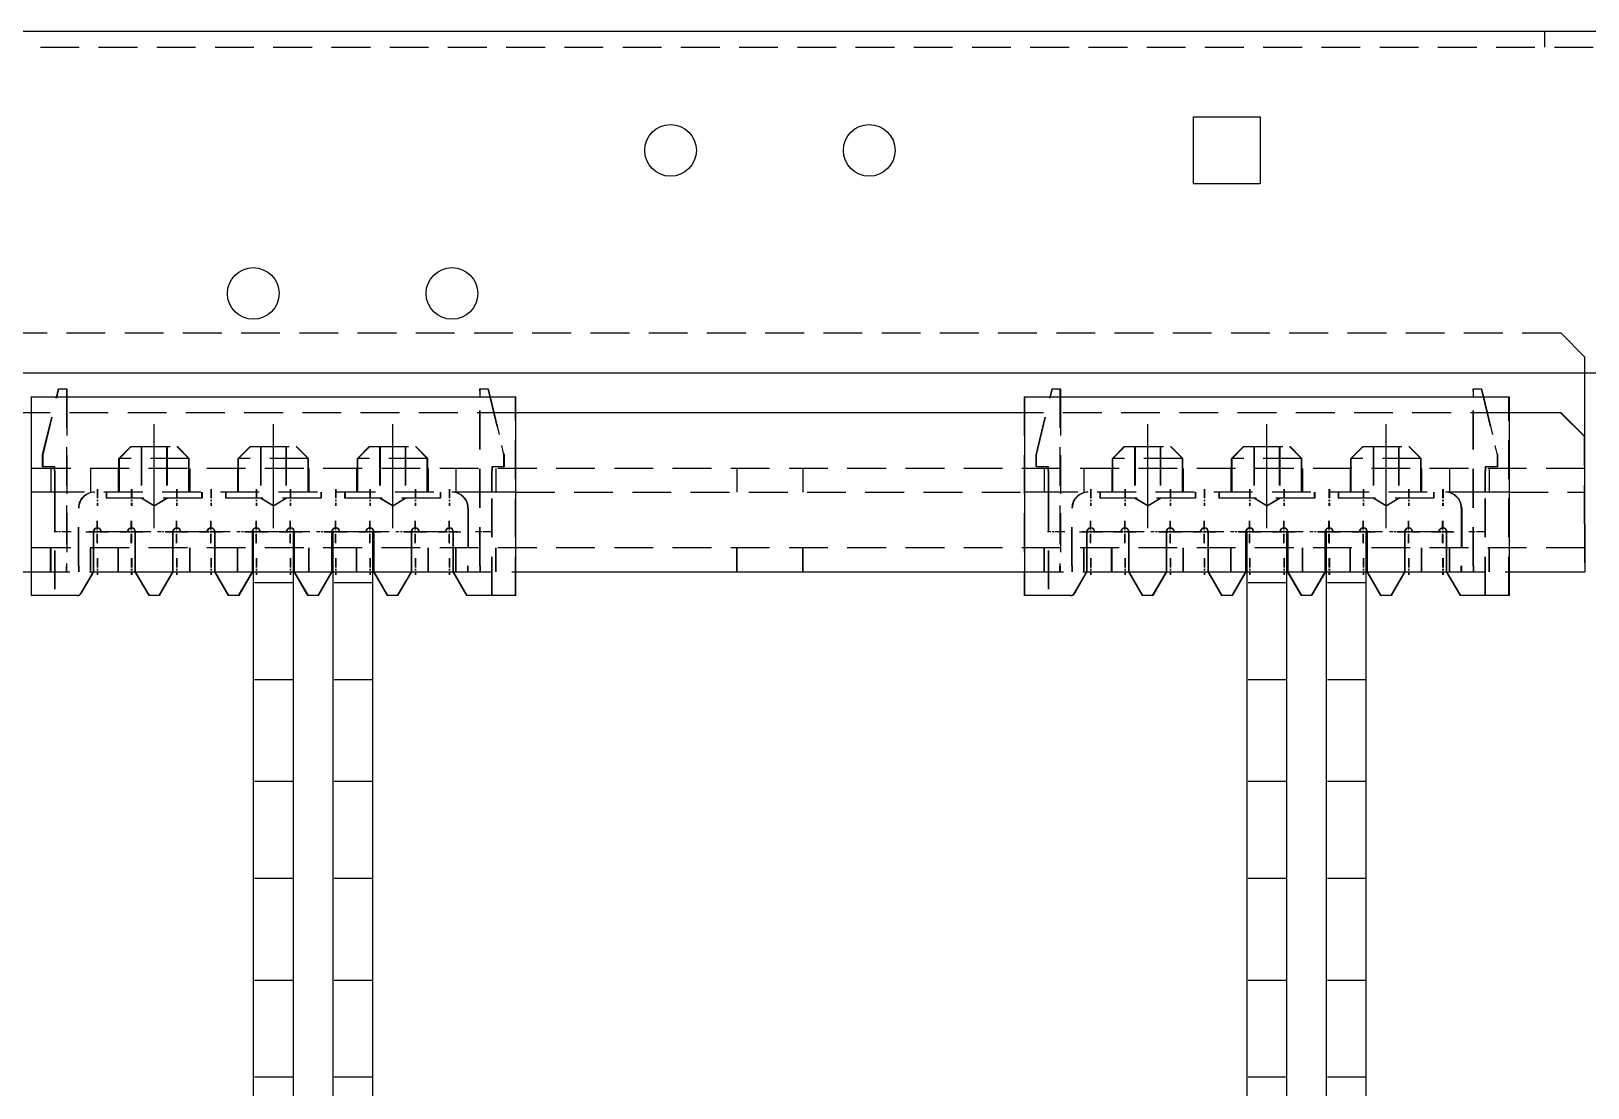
# Model space of a CAD drawing. Header units: millimetres. Extents: x -116965 to 323937, y 291661 to 566926.
# Drawn here: x -12859.3 to -12731.9, y 326587.9 to 326674.3 of the extents above; entities that cross this region are included whole.
import ezdxf

# ---------------------------------------------------------------- set-up
doc = ezdxf.new("R2010")
doc.units = ezdxf.units.MM
doc.linetypes.add('AXES2', pattern=[1.125, 0.75, -0.125, 0.125, -0.125])
doc.linetypes.add('HIDDEN2', pattern=[4.7625, 3.175, -1.5875])
doc.layers.add('ALPHA', color=255, linetype='Continuous')
doc.layers.add('AXE', color=80, linetype='AXES2')
doc.layers.add('Pointille_Court', color=40, linetype='HIDDEN2', lineweight=25)

msp = doc.modelspace()

# ---------------------------------------------------------------- linework, layer by layer
at = {"layer": 'ALPHA'}
for p, q in [((-13045.837828, 326674.33332), (-12717.587828, 326674.33332)), ((-12764.192828, 326667.31332), (-12758.732828, 326667.31332)), ((-12764.192828, 326661.85332), (-12764.192828, 326667.31332)), ((-12758.732828, 326667.31332), (-12758.732828, 326661.85332)), ((-12758.732828, 326661.85332), (-12764.192828, 326661.85332)), ((-13045.837828, 326646.38332), (-12717.587828, 326646.38332)), ((-12732.180328, 326641.18332), (-12732.180328, 326646.38332)), ((-12859.255328, 326644.43332), (-12819.605328, 326644.43332)), ((-12859.255328, 326644.43332), (-12859.255328, 326628.18332)), ((-12857.136954, 326644.43332), (-12856.980328, 326645.08332)), ((-12856.980328, 326645.08332), (-12856.330328, 326645.08332)), ((-12856.330328, 326645.08332), (-12856.330328, 326644.43332)), ((-12822.530328, 326645.08332), (-12821.880328, 326645.08332)), ((-12822.530328, 326644.43332), (-12822.530328, 326645.08332)), ((-12821.880328, 326645.08332), (-12821.723701, 326644.43332)), ((-12819.605328, 326628.18332), (-12819.605328, 326644.43332)), ((-12778.005328, 326644.43332), (-12738.355328, 326644.43332)), ((-12778.005328, 326644.43332), (-12778.005328, 326628.18332)), ((-12775.886954, 326644.43332), (-12775.730328, 326645.08332)), ((-12775.730328, 326645.08332), (-12775.080328, 326645.08332)), ((-12775.080328, 326645.08332), (-12775.080328, 326644.43332)), ((-12741.280328, 326645.08332), (-12740.630328, 326645.08332)), ((-12741.280328, 326644.43332), (-12741.280328, 326645.08332)), ((-12740.630328, 326645.08332), (-12740.473701, 326644.43332)), ((-12738.355328, 326628.18332), (-12738.355328, 326644.43332)), ((-12859.255328, 326643.13332), (-12900.855328, 326643.13332)), ((-12778.005328, 326643.13332), (-12819.605328, 326643.13332)), ((-12734.130328, 326643.13332), (-12738.355328, 326643.13332)), ((-12734.130328, 326643.13332), (-12732.180328, 326641.18332)), ((-12732.180328, 326634.03332), (-12732.180328, 326641.18332)), ((-12732.180328, 326634.03332), (-12732.180328, 326630.13332)), ((-12854.152828, 326633.38332), (-12854.152828, 326630.13332)), ((-12851.357828, 326633.38332), (-12853.502828, 326633.38332)), ((-12850.707828, 326630.13332), (-12850.707828, 326633.38332)), ((-12847.652828, 326633.38332), (-12847.652828, 326630.13332)), ((-12844.857828, 326633.38332), (-12847.002828, 326633.38332)), ((-12844.207828, 326630.13332), (-12844.207828, 326633.38332)), ((-12841.152828, 326633.38332), (-12841.152828, 326630.13332)), ((-12837.805328, 326633.38332), (-12841.055328, 326633.38332)), ((-12841.055328, 326552.13332), (-12841.055328, 326633.38332)), ((-12837.805328, 326552.13332), (-12837.805328, 326633.38332)), ((-12837.707828, 326630.13332), (-12837.707828, 326633.38332)), ((-12834.652828, 326633.38332), (-12834.652828, 326630.13332)), ((-12831.305328, 326633.38332), (-12834.555328, 326633.38332)), ((-12834.555328, 326552.13332), (-12834.555328, 326633.38332)), ((-12831.305328, 326552.13332), (-12831.305328, 326633.38332)), ((-12831.207828, 326630.13332), (-12831.207828, 326633.38332)), ((-12828.152828, 326633.38332), (-12828.152828, 326630.13332)), ((-12825.357828, 326633.38332), (-12827.502828, 326633.38332)), ((-12824.707828, 326630.13332), (-12824.707828, 326633.38332)), ((-12772.902828, 326633.38332), (-12772.902828, 326630.13332)), ((-12770.107828, 326633.38332), (-12772.252828, 326633.38332)), ((-12769.457828, 326630.13332), (-12769.457828, 326633.38332)), ((-12766.402828, 326633.38332), (-12766.402828, 326630.13332)), ((-12763.607828, 326633.38332), (-12765.752828, 326633.38332)), ((-12762.957828, 326630.13332), (-12762.957828, 326633.38332)), ((-12759.902828, 326633.38332), (-12759.902828, 326630.13332)), ((-12756.555328, 326633.38332), (-12759.805328, 326633.38332)), ((-12759.805328, 326552.13332), (-12759.805328, 326633.38332)), ((-12756.555328, 326552.13332), (-12756.555328, 326633.38332)), ((-12756.457828, 326630.13332), (-12756.457828, 326633.38332)), ((-12753.402828, 326633.38332), (-12753.402828, 326630.13332)), ((-12750.055328, 326633.38332), (-12753.305328, 326633.38332)), ((-12753.305328, 326552.13332), (-12753.305328, 326633.38332)), ((-12750.055328, 326552.13332), (-12750.055328, 326633.38332)), ((-12749.957828, 326630.13332), (-12749.957828, 326633.38332)), ((-12746.902828, 326633.38332), (-12746.902828, 326630.13332)), ((-12744.107828, 326633.38332), (-12746.252828, 326633.38332)), ((-12743.457828, 326630.13332), (-12743.457828, 326633.38332)), ((-12900.855328, 326630.13332), (-12859.255328, 326630.13332)), ((-12854.152828, 326630.13332), (-12855.184841, 326628.34582)), ((-12854.152828, 326630.13332), (-12850.707828, 326630.13332)), ((-12849.614495, 326628.18332), (-12850.740328, 326630.13332)), ((-12849.581995, 326628.18332), (-12850.707828, 326630.13332)), ((-12847.652828, 326630.13332), (-12848.778661, 326628.18332)), ((-12847.652828, 326630.13332), (-12844.207828, 326630.13332)), ((-12843.114495, 326628.18332), (-12844.240328, 326630.13332)), ((-12843.081995, 326628.18332), (-12844.207828, 326630.13332)), ((-12841.152828, 326630.13332), (-12842.278661, 326628.18332)), ((-12841.152828, 326630.13332), (-12841.055328, 326630.13332)), ((-12837.805328, 326630.13332), (-12837.707828, 326630.13332)), ((-12836.614495, 326628.18332), (-12837.740328, 326630.13332)), ((-12836.581995, 326628.18332), (-12837.707828, 326630.13332)), ((-12834.652828, 326630.13332), (-12835.778661, 326628.18332)), ((-12834.652828, 326630.13332), (-12834.555328, 326630.13332)), ((-12831.305328, 326630.13332), (-12831.207828, 326630.13332)), ((-12830.114495, 326628.18332), (-12831.240328, 326630.13332)), ((-12830.081995, 326628.18332), (-12831.207828, 326630.13332)), ((-12828.152828, 326630.13332), (-12829.278661, 326628.18332)), ((-12828.152828, 326630.13332), (-12824.707828, 326630.13332)), ((-12823.614495, 326628.18332), (-12824.740328, 326630.13332)), ((-12823.581995, 326628.18332), (-12824.707828, 326630.13332)), ((-12819.605328, 326630.13332), (-12778.005328, 326630.13332)), ((-12778.037828, 326630.13332), (-12778.037828, 326628.18332)), ((-12772.902828, 326630.13332), (-12773.934841, 326628.34582)), ((-12772.902828, 326630.13332), (-12769.457828, 326630.13332)), ((-12768.364495, 326628.18332), (-12769.490328, 326630.13332)), ((-12768.331995, 326628.18332), (-12769.457828, 326630.13332)), ((-12766.402828, 326630.13332), (-12767.528661, 326628.18332)), ((-12766.402828, 326630.13332), (-12762.957828, 326630.13332)), ((-12761.864495, 326628.18332), (-12762.990328, 326630.13332)), ((-12761.831995, 326628.18332), (-12762.957828, 326630.13332)), ((-12759.902828, 326630.13332), (-12761.028661, 326628.18332)), ((-12759.902828, 326630.13332), (-12759.805328, 326630.13332)), ((-12756.555328, 326630.13332), (-12756.457828, 326630.13332)), ((-12755.364495, 326628.18332), (-12756.490328, 326630.13332)), ((-12755.331995, 326628.18332), (-12756.457828, 326630.13332)), ((-12753.402828, 326630.13332), (-12754.528661, 326628.18332)), ((-12753.402828, 326630.13332), (-12753.305328, 326630.13332)), ((-12750.055328, 326630.13332), (-12749.957828, 326630.13332)), ((-12748.864495, 326628.18332), (-12749.990328, 326630.13332)), ((-12748.831995, 326628.18332), (-12749.957828, 326630.13332)), ((-12746.902828, 326630.13332), (-12748.028661, 326628.18332)), ((-12746.902828, 326630.13332), (-12743.457828, 326630.13332)), ((-12742.364495, 326628.18332), (-12743.490328, 326630.13332)), ((-12742.331995, 326628.18332), (-12743.457828, 326630.13332)), ((-12738.355328, 326630.13332), (-12732.180328, 326630.13332)), ((-12855.4663, 326628.18332), (-12859.255328, 326628.18332)), ((-12849.581995, 326628.18332), (-12849.614495, 326628.18332)), ((-12848.778661, 326628.18332), (-12849.581995, 326628.18332)), ((-12843.081995, 326628.18332), (-12843.114495, 326628.18332)), ((-12842.278661, 326628.18332), (-12843.081995, 326628.18332)), ((-12836.581995, 326628.18332), (-12836.614495, 326628.18332)), ((-12835.778661, 326628.18332), (-12836.581995, 326628.18332)), ((-12830.081995, 326628.18332), (-12830.114495, 326628.18332)), ((-12829.278661, 326628.18332), (-12830.081995, 326628.18332)), ((-12823.581995, 326628.18332), (-12823.614495, 326628.18332)), ((-12819.605328, 326628.18332), (-12823.581995, 326628.18332)), ((-12778.005328, 326628.18332), (-12778.037828, 326628.18332)), ((-12774.2163, 326628.18332), (-12778.005328, 326628.18332)), ((-12768.331995, 326628.18332), (-12768.364495, 326628.18332)), ((-12767.528661, 326628.18332), (-12768.331995, 326628.18332)), ((-12761.831995, 326628.18332), (-12761.864495, 326628.18332)), ((-12761.028661, 326628.18332), (-12761.831995, 326628.18332)), ((-12755.331995, 326628.18332), (-12755.364495, 326628.18332)), ((-12754.528661, 326628.18332), (-12755.331995, 326628.18332)), ((-12748.831995, 326628.18332), (-12748.864495, 326628.18332)), ((-12748.028661, 326628.18332), (-12748.831995, 326628.18332)), ((-12742.331995, 326628.18332), (-12742.364495, 326628.18332)), ((-12738.355328, 326628.18332), (-12742.331995, 326628.18332))]:
    msp.add_line(p, q, dxfattribs=at)
for centre in [(-12806.962828, 326664.58332), (-12790.712828, 326664.58332), (-12841.087828, 326652.88332), (-12824.837828, 326652.88332)]:
    msp.add_circle(centre, 2.1125, dxfattribs=at)
for centre, start, end in [((-12853.827828, 326633.38332), 0, 180), ((-12851.032828, 326633.38332), 0, 180), ((-12847.327828, 326633.38332), 0, 180), ((-12844.532828, 326633.38332), 0, 180), ((-12840.827828, 326633.38332), 0, 180), ((-12838.032828, 326633.38332), 0, 180), ((-12834.327828, 326633.38332), 0, 180), ((-12831.532828, 326633.38332), 0, 180), ((-12827.827828, 326633.38332), 0, 180), ((-12825.032828, 326633.38332), 0, 180), ((-12772.577828, 326633.38332), 0, 180), ((-12769.782828, 326633.38332), 0, 180), ((-12766.077828, 326633.38332), 0, 180), ((-12763.282828, 326633.38332), 0, 180), ((-12759.577828, 326633.38332), 0, 180), ((-12756.782828, 326633.38332), 0, 180), ((-12753.077828, 326633.38332), 0, 180), ((-12750.282828, 326633.38332), 0, 180), ((-12746.577828, 326633.38332), 0, 180), ((-12743.782828, 326633.38332), 0, 180), ((-12855.4663, 326628.50832), 270, 330), ((-12774.2163, 326628.50832), 270, 330)]:
    msp.add_arc(centre, 0.325, start, end, dxfattribs=at)
at = {"layer": 'AXE'}
for p, q in [((-12849.212828, 326642.19082), (-12849.212828, 326633.700925)), ((-12849.180328, 326633.700925), (-12849.180328, 326642.19082)), ((-12839.462828, 326642.19082), (-12839.462828, 326633.700925)), ((-12839.430328, 326633.700925), (-12839.430328, 326642.19082)), ((-12829.712828, 326642.19082), (-12829.712828, 326633.700925)), ((-12829.680328, 326633.700925), (-12829.680328, 326642.19082)), ((-12767.962828, 326642.19082), (-12767.962828, 326633.700925)), ((-12767.930328, 326633.700925), (-12767.930328, 326642.19082)), ((-12758.212828, 326642.19082), (-12758.212828, 326633.700925)), ((-12758.180328, 326633.700925), (-12758.180328, 326642.19082)), ((-12748.462828, 326642.19082), (-12748.462828, 326633.700925)), ((-12748.430328, 326633.700925), (-12748.430328, 326642.19082)), ((-12853.860328, 326636.89332), (-12853.860328, 326635.52832)), ((-12853.827828, 326636.89332), (-12853.827828, 326635.52832)), ((-12851.065328, 326636.89332), (-12851.065328, 326635.52832)), ((-12851.032828, 326636.89332), (-12851.032828, 326635.52832)), ((-12847.360328, 326636.89332), (-12847.360328, 326635.52832)), ((-12847.327828, 326636.89332), (-12847.327828, 326635.52832)), ((-12844.565328, 326636.89332), (-12844.565328, 326635.52832)), ((-12844.532828, 326636.89332), (-12844.532828, 326635.52832)), ((-12840.860328, 326636.89332), (-12840.860328, 326635.52832)), ((-12840.827828, 326636.89332), (-12840.827828, 326635.52832)), ((-12838.065328, 326636.89332), (-12838.065328, 326635.52832)), ((-12838.032828, 326636.89332), (-12838.032828, 326635.52832)), ((-12834.360328, 326636.89332), (-12834.360328, 326635.52832)), ((-12834.327828, 326636.89332), (-12834.327828, 326635.52832)), ((-12831.565328, 326636.89332), (-12831.565328, 326635.52832)), ((-12831.532828, 326636.89332), (-12831.532828, 326635.52832)), ((-12827.860328, 326636.89332), (-12827.860328, 326635.52832)), ((-12827.827828, 326636.89332), (-12827.827828, 326635.52832)), ((-12825.065328, 326636.89332), (-12825.065328, 326635.52832)), ((-12825.032828, 326636.89332), (-12825.032828, 326635.52832)), ((-12772.610328, 326636.89332), (-12772.610328, 326635.52832)), ((-12772.577828, 326636.89332), (-12772.577828, 326635.52832)), ((-12769.815328, 326636.89332), (-12769.815328, 326635.52832)), ((-12769.782828, 326636.89332), (-12769.782828, 326635.52832)), ((-12766.110328, 326636.89332), (-12766.110328, 326635.52832)), ((-12766.077828, 326636.89332), (-12766.077828, 326635.52832)), ((-12763.315328, 326636.89332), (-12763.315328, 326635.52832)), ((-12763.282828, 326636.89332), (-12763.282828, 326635.52832)), ((-12759.610328, 326636.89332), (-12759.610328, 326635.52832)), ((-12759.577828, 326636.89332), (-12759.577828, 326635.52832)), ((-12756.815328, 326636.89332), (-12756.815328, 326635.52832)), ((-12756.782828, 326636.89332), (-12756.782828, 326635.52832)), ((-12753.110328, 326636.89332), (-12753.110328, 326635.52832)), ((-12753.077828, 326636.89332), (-12753.077828, 326635.52832)), ((-12750.315328, 326636.89332), (-12750.315328, 326635.52832)), ((-12750.282828, 326636.89332), (-12750.282828, 326635.52832)), ((-12746.610328, 326636.89332), (-12746.610328, 326635.52832)), ((-12746.577828, 326636.89332), (-12746.577828, 326635.52832)), ((-12743.815328, 326636.89332), (-12743.815328, 326635.52832)), ((-12743.782828, 326636.89332), (-12743.782828, 326635.52832)), ((-12853.860328, 326632.47332), (-12853.860328, 326634.29332)), ((-12853.827828, 326632.47332), (-12853.827828, 326634.29332)), ((-12851.065328, 326632.47332), (-12851.065328, 326634.29332)), ((-12851.032828, 326632.47332), (-12851.032828, 326634.29332)), ((-12847.360328, 326632.47332), (-12847.360328, 326634.29332)), ((-12847.327828, 326632.47332), (-12847.327828, 326634.29332)), ((-12844.565328, 326632.47332), (-12844.565328, 326634.29332)), ((-12844.532828, 326632.47332), (-12844.532828, 326634.29332)), ((-12840.860328, 326632.47332), (-12840.860328, 326634.29332)), ((-12840.827828, 326632.47332), (-12840.827828, 326634.29332)), ((-12838.065328, 326632.47332), (-12838.065328, 326634.29332)), ((-12838.032828, 326632.47332), (-12838.032828, 326634.29332)), ((-12834.360328, 326632.47332), (-12834.360328, 326634.29332)), ((-12834.327828, 326632.47332), (-12834.327828, 326634.29332)), ((-12831.565328, 326632.47332), (-12831.565328, 326634.29332)), ((-12831.532828, 326632.47332), (-12831.532828, 326634.29332)), ((-12827.860328, 326632.47332), (-12827.860328, 326634.29332)), ((-12827.827828, 326632.47332), (-12827.827828, 326634.29332)), ((-12825.065328, 326632.47332), (-12825.065328, 326634.29332)), ((-12825.032828, 326632.47332), (-12825.032828, 326634.29332)), ((-12772.610328, 326632.47332), (-12772.610328, 326634.29332)), ((-12772.577828, 326632.47332), (-12772.577828, 326634.29332)), ((-12769.815328, 326632.47332), (-12769.815328, 326634.29332)), ((-12769.782828, 326632.47332), (-12769.782828, 326634.29332)), ((-12766.110328, 326632.47332), (-12766.110328, 326634.29332)), ((-12766.077828, 326632.47332), (-12766.077828, 326634.29332)), ((-12763.315328, 326632.47332), (-12763.315328, 326634.29332)), ((-12763.282828, 326632.47332), (-12763.282828, 326634.29332)), ((-12759.610328, 326632.47332), (-12759.610328, 326634.29332)), ((-12759.577828, 326632.47332), (-12759.577828, 326634.29332)), ((-12756.815328, 326632.47332), (-12756.815328, 326634.29332)), ((-12756.782828, 326632.47332), (-12756.782828, 326634.29332)), ((-12753.110328, 326632.47332), (-12753.110328, 326634.29332)), ((-12753.077828, 326632.47332), (-12753.077828, 326634.29332)), ((-12750.315328, 326632.47332), (-12750.315328, 326634.29332)), ((-12750.282828, 326632.47332), (-12750.282828, 326634.29332)), ((-12746.610328, 326632.47332), (-12746.610328, 326634.29332)), ((-12746.577828, 326632.47332), (-12746.577828, 326634.29332)), ((-12743.815328, 326632.47332), (-12743.815328, 326634.29332)), ((-12743.782828, 326632.47332), (-12743.782828, 326634.29332)), ((-12856.005328, 326633.38332), (-12857.370328, 326633.38332)), ((-12855.972828, 326633.38332), (-12857.337828, 326633.38332)), ((-12854.770328, 326633.38332), (-12852.950328, 326633.38332)), ((-12854.737828, 326633.38332), (-12852.917828, 326633.38332)), ((-12853.210328, 326633.38332), (-12854.575328, 326633.38332)), ((-12853.177828, 326633.38332), (-12854.542828, 326633.38332)), ((-12851.975328, 326633.38332), (-12850.155328, 326633.38332)), ((-12851.942828, 326633.38332), (-12850.122828, 326633.38332)), ((-12850.350328, 326633.38332), (-12851.715328, 326633.38332)), ((-12850.317828, 326633.38332), (-12851.682828, 326633.38332)), ((-12849.505328, 326633.38332), (-12850.870328, 326633.38332)), ((-12849.472828, 326633.38332), (-12850.837828, 326633.38332)), ((-12847.555328, 326633.38332), (-12848.920328, 326633.38332)), ((-12847.522828, 326633.38332), (-12848.887828, 326633.38332)), ((-12848.270328, 326633.38332), (-12846.450328, 326633.38332)), ((-12848.237828, 326633.38332), (-12846.417828, 326633.38332)), ((-12846.710328, 326633.38332), (-12848.075328, 326633.38332)), ((-12846.677828, 326633.38332), (-12848.042828, 326633.38332)), ((-12845.475328, 326633.38332), (-12843.655328, 326633.38332)), ((-12845.442828, 326633.38332), (-12843.622828, 326633.38332)), ((-12843.850328, 326633.38332), (-12845.215328, 326633.38332)), ((-12843.817828, 326633.38332), (-12845.182828, 326633.38332)), ((-12843.005328, 326633.38332), (-12844.370328, 326633.38332)), ((-12842.972828, 326633.38332), (-12844.337828, 326633.38332)), ((-12841.055328, 326633.38332), (-12842.420328, 326633.38332)), ((-12841.022828, 326633.38332), (-12842.387828, 326633.38332)), ((-12841.770328, 326633.38332), (-12839.950328, 326633.38332)), ((-12841.737828, 326633.38332), (-12839.917828, 326633.38332)), ((-12840.210328, 326633.38332), (-12841.575328, 326633.38332)), ((-12840.177828, 326633.38332), (-12841.542828, 326633.38332)), ((-12838.975328, 326633.38332), (-12837.155328, 326633.38332)), ((-12838.942828, 326633.38332), (-12837.122828, 326633.38332)), ((-12837.350328, 326633.38332), (-12838.715328, 326633.38332)), ((-12837.317828, 326633.38332), (-12838.682828, 326633.38332)), ((-12836.505328, 326633.38332), (-12837.870328, 326633.38332)), ((-12836.472828, 326633.38332), (-12837.837828, 326633.38332)), ((-12834.555328, 326633.38332), (-12835.920328, 326633.38332)), ((-12834.522828, 326633.38332), (-12835.887828, 326633.38332)), ((-12835.270328, 326633.38332), (-12833.450328, 326633.38332)), ((-12835.237828, 326633.38332), (-12833.417828, 326633.38332)), ((-12833.710328, 326633.38332), (-12835.075328, 326633.38332)), ((-12833.677828, 326633.38332), (-12835.042828, 326633.38332)), ((-12832.475328, 326633.38332), (-12830.655328, 326633.38332)), ((-12832.442828, 326633.38332), (-12830.622828, 326633.38332)), ((-12830.850328, 326633.38332), (-12832.215328, 326633.38332)), ((-12830.817828, 326633.38332), (-12832.182828, 326633.38332)), ((-12830.005328, 326633.38332), (-12831.370328, 326633.38332)), ((-12829.972828, 326633.38332), (-12831.337828, 326633.38332)), ((-12828.055328, 326633.38332), (-12829.420328, 326633.38332)), ((-12828.022828, 326633.38332), (-12829.387828, 326633.38332)), ((-12828.770328, 326633.38332), (-12826.950328, 326633.38332)), ((-12828.737828, 326633.38332), (-12826.917828, 326633.38332)), ((-12827.210328, 326633.38332), (-12828.575328, 326633.38332)), ((-12827.177828, 326633.38332), (-12828.542828, 326633.38332)), ((-12825.975328, 326633.38332), (-12824.155328, 326633.38332)), ((-12825.942828, 326633.38332), (-12824.122828, 326633.38332)), ((-12824.350328, 326633.38332), (-12825.715328, 326633.38332)), ((-12824.317828, 326633.38332), (-12825.682828, 326633.38332)), ((-12821.555328, 326633.38332), (-12822.920328, 326633.38332)), ((-12821.522828, 326633.38332), (-12822.887828, 326633.38332)), ((-12774.755328, 326633.38332), (-12776.120328, 326633.38332)), ((-12774.722828, 326633.38332), (-12776.087828, 326633.38332)), ((-12773.520328, 326633.38332), (-12771.700328, 326633.38332)), ((-12773.487828, 326633.38332), (-12771.667828, 326633.38332)), ((-12771.960328, 326633.38332), (-12773.325328, 326633.38332)), ((-12771.927828, 326633.38332), (-12773.292828, 326633.38332)), ((-12770.725328, 326633.38332), (-12768.905328, 326633.38332)), ((-12770.692828, 326633.38332), (-12768.872828, 326633.38332)), ((-12769.100328, 326633.38332), (-12770.465328, 326633.38332)), ((-12769.067828, 326633.38332), (-12770.432828, 326633.38332)), ((-12768.255328, 326633.38332), (-12769.620328, 326633.38332)), ((-12768.222828, 326633.38332), (-12769.587828, 326633.38332)), ((-12766.305328, 326633.38332), (-12767.670328, 326633.38332)), ((-12766.272828, 326633.38332), (-12767.637828, 326633.38332)), ((-12767.020328, 326633.38332), (-12765.200328, 326633.38332)), ((-12766.987828, 326633.38332), (-12765.167828, 326633.38332)), ((-12765.460328, 326633.38332), (-12766.825328, 326633.38332)), ((-12765.427828, 326633.38332), (-12766.792828, 326633.38332)), ((-12764.225328, 326633.38332), (-12762.405328, 326633.38332)), ((-12764.192828, 326633.38332), (-12762.372828, 326633.38332)), ((-12762.600328, 326633.38332), (-12763.965328, 326633.38332)), ((-12762.567828, 326633.38332), (-12763.932828, 326633.38332)), ((-12761.755328, 326633.38332), (-12763.120328, 326633.38332)), ((-12761.722828, 326633.38332), (-12763.087828, 326633.38332)), ((-12759.805328, 326633.38332), (-12761.170328, 326633.38332)), ((-12759.772828, 326633.38332), (-12761.137828, 326633.38332)), ((-12760.520328, 326633.38332), (-12758.700328, 326633.38332)), ((-12760.487828, 326633.38332), (-12758.667828, 326633.38332)), ((-12758.960328, 326633.38332), (-12760.325328, 326633.38332)), ((-12758.927828, 326633.38332), (-12760.292828, 326633.38332)), ((-12757.725328, 326633.38332), (-12755.905328, 326633.38332)), ((-12757.692828, 326633.38332), (-12755.872828, 326633.38332)), ((-12756.100328, 326633.38332), (-12757.465328, 326633.38332)), ((-12756.067828, 326633.38332), (-12757.432828, 326633.38332)), ((-12755.255328, 326633.38332), (-12756.620328, 326633.38332)), ((-12755.222828, 326633.38332), (-12756.587828, 326633.38332)), ((-12753.305328, 326633.38332), (-12754.670328, 326633.38332)), ((-12753.272828, 326633.38332), (-12754.637828, 326633.38332)), ((-12754.020328, 326633.38332), (-12752.200328, 326633.38332)), ((-12753.987828, 326633.38332), (-12752.167828, 326633.38332)), ((-12752.460328, 326633.38332), (-12753.825328, 326633.38332)), ((-12752.427828, 326633.38332), (-12753.792828, 326633.38332)), ((-12751.225328, 326633.38332), (-12749.405328, 326633.38332)), ((-12751.192828, 326633.38332), (-12749.372828, 326633.38332)), ((-12749.600328, 326633.38332), (-12750.965328, 326633.38332)), ((-12749.567828, 326633.38332), (-12750.932828, 326633.38332)), ((-12748.755328, 326633.38332), (-12750.120328, 326633.38332)), ((-12748.722828, 326633.38332), (-12750.087828, 326633.38332)), ((-12746.805328, 326633.38332), (-12748.170328, 326633.38332)), ((-12746.772828, 326633.38332), (-12748.137828, 326633.38332)), ((-12747.520328, 326633.38332), (-12745.700328, 326633.38332)), ((-12747.487828, 326633.38332), (-12745.667828, 326633.38332)), ((-12745.960328, 326633.38332), (-12747.325328, 326633.38332)), ((-12745.927828, 326633.38332), (-12747.292828, 326633.38332)), ((-12744.725328, 326633.38332), (-12742.905328, 326633.38332)), ((-12744.692828, 326633.38332), (-12742.872828, 326633.38332)), ((-12743.100328, 326633.38332), (-12744.465328, 326633.38332)), ((-12743.067828, 326633.38332), (-12744.432828, 326633.38332)), ((-12740.305328, 326633.38332), (-12741.670328, 326633.38332)), ((-12740.272828, 326633.38332), (-12741.637828, 326633.38332)), ((-12853.860328, 326631.23832), (-12853.860328, 326629.87332)), ((-12853.827828, 326631.23832), (-12853.827828, 326629.87332)), ((-12851.065328, 326631.23832), (-12851.065328, 326629.87332)), ((-12851.032828, 326631.23832), (-12851.032828, 326629.87332)), ((-12847.360328, 326631.23832), (-12847.360328, 326629.87332)), ((-12847.327828, 326631.23832), (-12847.327828, 326629.87332)), ((-12844.565328, 326631.23832), (-12844.565328, 326629.87332)), ((-12844.532828, 326631.23832), (-12844.532828, 326629.87332)), ((-12840.860328, 326631.23832), (-12840.860328, 326629.87332)), ((-12840.827828, 326631.23832), (-12840.827828, 326629.87332)), ((-12838.065328, 326631.23832), (-12838.065328, 326629.87332)), ((-12838.032828, 326631.23832), (-12838.032828, 326629.87332)), ((-12834.360328, 326631.23832), (-12834.360328, 326629.87332)), ((-12834.327828, 326631.23832), (-12834.327828, 326629.87332)), ((-12831.565328, 326631.23832), (-12831.565328, 326629.87332)), ((-12831.532828, 326631.23832), (-12831.532828, 326629.87332)), ((-12827.860328, 326631.23832), (-12827.860328, 326629.87332)), ((-12827.827828, 326631.23832), (-12827.827828, 326629.87332)), ((-12825.065328, 326631.23832), (-12825.065328, 326629.87332)), ((-12825.032828, 326631.23832), (-12825.032828, 326629.87332)), ((-12772.610328, 326631.23832), (-12772.610328, 326629.87332)), ((-12772.577828, 326631.23832), (-12772.577828, 326629.87332)), ((-12769.815328, 326631.23832), (-12769.815328, 326629.87332)), ((-12769.782828, 326631.23832), (-12769.782828, 326629.87332)), ((-12766.110328, 326631.23832), (-12766.110328, 326629.87332)), ((-12766.077828, 326631.23832), (-12766.077828, 326629.87332)), ((-12763.315328, 326631.23832), (-12763.315328, 326629.87332)), ((-12763.282828, 326631.23832), (-12763.282828, 326629.87332)), ((-12759.610328, 326631.23832), (-12759.610328, 326629.87332)), ((-12759.577828, 326631.23832), (-12759.577828, 326629.87332)), ((-12756.815328, 326631.23832), (-12756.815328, 326629.87332)), ((-12756.782828, 326631.23832), (-12756.782828, 326629.87332)), ((-12753.110328, 326631.23832), (-12753.110328, 326629.87332)), ((-12753.077828, 326631.23832), (-12753.077828, 326629.87332)), ((-12750.315328, 326631.23832), (-12750.315328, 326629.87332)), ((-12750.282828, 326631.23832), (-12750.282828, 326629.87332)), ((-12746.610328, 326631.23832), (-12746.610328, 326629.87332)), ((-12746.577828, 326631.23832), (-12746.577828, 326629.87332)), ((-12743.815328, 326631.23832), (-12743.815328, 326629.87332)), ((-12743.782828, 326631.23832), (-12743.782828, 326629.87332))]:
    msp.add_line(p, q, dxfattribs=at)
at = {"layer": 'Pointille_Court'}
for p, q in [((-12735.462828, 326673.03332), (-12735.462828, 326674.33332)), ((-13072.812828, 326673.03332), (-12690.612828, 326673.03332)), ((-12734.130328, 326649.63332), (-13025.980328, 326649.63332)), ((-12734.130328, 326649.63332), (-12732.180328, 326647.68332)), ((-12732.180328, 326646.38332), (-12732.180328, 326647.68332)), ((-12858.312828, 326639.68832), (-12857.012828, 326645.08332)), ((-12858.280328, 326639.68832), (-12857.136954, 326644.43332)), ((-12857.012828, 326645.08332), (-12856.980328, 326645.08332)), ((-12856.362828, 326645.08332), (-12856.362828, 326630.599644)), ((-12856.330328, 326644.43332), (-12856.330328, 326630.599644)), ((-12822.562828, 326645.08332), (-12822.530328, 326645.08332)), ((-12822.562828, 326630.603689), (-12822.562828, 326645.08332)), ((-12822.530328, 326630.603689), (-12822.530328, 326644.43332)), ((-12821.912828, 326645.08332), (-12820.612828, 326639.68832)), ((-12821.723701, 326644.43332), (-12820.580328, 326639.68832)), ((-12819.637828, 326628.18332), (-12819.637828, 326644.43332)), ((-12778.037828, 326644.43332), (-12778.005328, 326644.43332)), ((-12778.037828, 326644.43332), (-12778.037828, 326630.13332)), ((-12777.062828, 326639.68832), (-12775.762828, 326645.08332)), ((-12777.030328, 326639.68832), (-12775.886954, 326644.43332)), ((-12775.762828, 326645.08332), (-12775.730328, 326645.08332)), ((-12775.112828, 326645.08332), (-12775.112828, 326630.599644)), ((-12775.080328, 326644.43332), (-12775.080328, 326630.599644)), ((-12741.312828, 326645.08332), (-12741.280328, 326645.08332)), ((-12741.312828, 326630.603689), (-12741.312828, 326645.08332)), ((-12741.280328, 326630.603689), (-12741.280328, 326644.43332)), ((-12740.662828, 326645.08332), (-12739.362828, 326639.68832)), ((-12740.473701, 326644.43332), (-12739.330328, 326639.68832)), ((-12738.387828, 326628.18332), (-12738.387828, 326644.43332)), ((-12819.605328, 326643.13332), (-12859.255328, 326643.13332)), ((-12738.355328, 326643.13332), (-12778.005328, 326643.13332)), ((-12734.162828, 326643.13332), (-12732.212828, 326641.18332)), ((-12851.097828, 326640.37082), (-12852.072828, 326639.39582)), ((-12851.065328, 326640.37082), (-12852.040328, 326639.39582)), ((-12851.097828, 326640.37082), (-12851.065328, 326640.37082)), ((-12851.065328, 326640.37082), (-12847.295328, 326640.37082)), ((-12850.252828, 326640.37082), (-12850.252828, 326636.63332)), ((-12850.220328, 326640.37082), (-12850.220328, 326636.63332)), ((-12848.172828, 326640.37082), (-12848.172828, 326636.63332)), ((-12848.140328, 326640.37082), (-12848.140328, 326636.63332)), ((-12847.327828, 326640.37082), (-12846.352828, 326639.39582)), ((-12847.295328, 326640.37082), (-12846.320328, 326639.39582)), ((-12841.347828, 326640.37082), (-12842.322828, 326639.39582)), ((-12841.315328, 326640.37082), (-12842.290328, 326639.39582)), ((-12841.347828, 326640.37082), (-12841.315328, 326640.37082)), ((-12841.315328, 326640.37082), (-12837.545328, 326640.37082)), ((-12840.502828, 326640.37082), (-12840.502828, 326636.63332)), ((-12840.470328, 326640.37082), (-12840.470328, 326636.63332)), ((-12838.422828, 326640.37082), (-12838.422828, 326636.63332)), ((-12838.390328, 326640.37082), (-12838.390328, 326636.63332)), ((-12837.577828, 326640.37082), (-12836.602828, 326639.39582)), ((-12837.545328, 326640.37082), (-12836.570328, 326639.39582)), ((-12831.597828, 326640.37082), (-12832.572828, 326639.39582)), ((-12831.565328, 326640.37082), (-12832.540328, 326639.39582)), ((-12831.597828, 326640.37082), (-12831.565328, 326640.37082)), ((-12831.565328, 326640.37082), (-12827.795328, 326640.37082)), ((-12830.752828, 326640.37082), (-12830.752828, 326636.63332)), ((-12830.720328, 326640.37082), (-12830.720328, 326636.63332)), ((-12828.672828, 326640.37082), (-12828.672828, 326636.63332)), ((-12828.640328, 326640.37082), (-12828.640328, 326636.63332)), ((-12827.827828, 326640.37082), (-12826.852828, 326639.39582)), ((-12827.795328, 326640.37082), (-12826.820328, 326639.39582)), ((-12769.847828, 326640.37082), (-12770.822828, 326639.39582)), ((-12769.815328, 326640.37082), (-12770.790328, 326639.39582)), ((-12769.847828, 326640.37082), (-12769.815328, 326640.37082)), ((-12769.815328, 326640.37082), (-12766.045328, 326640.37082)), ((-12769.002828, 326640.37082), (-12769.002828, 326636.63332)), ((-12768.970328, 326640.37082), (-12768.970328, 326636.63332)), ((-12766.922828, 326640.37082), (-12766.922828, 326636.63332)), ((-12766.890328, 326640.37082), (-12766.890328, 326636.63332)), ((-12766.077828, 326640.37082), (-12765.102828, 326639.39582)), ((-12766.045328, 326640.37082), (-12765.070328, 326639.39582)), ((-12760.097828, 326640.37082), (-12761.072828, 326639.39582)), ((-12760.065328, 326640.37082), (-12761.040328, 326639.39582)), ((-12760.097828, 326640.37082), (-12760.065328, 326640.37082)), ((-12760.065328, 326640.37082), (-12756.295328, 326640.37082)), ((-12759.252828, 326640.37082), (-12759.252828, 326636.63332)), ((-12759.220328, 326640.37082), (-12759.220328, 326636.63332)), ((-12757.172828, 326640.37082), (-12757.172828, 326636.63332)), ((-12757.140328, 326640.37082), (-12757.140328, 326636.63332)), ((-12756.327828, 326640.37082), (-12755.352828, 326639.39582)), ((-12756.295328, 326640.37082), (-12755.320328, 326639.39582)), ((-12750.347828, 326640.37082), (-12751.322828, 326639.39582)), ((-12750.315328, 326640.37082), (-12751.290328, 326639.39582)), ((-12750.347828, 326640.37082), (-12750.315328, 326640.37082)), ((-12750.315328, 326640.37082), (-12746.545328, 326640.37082)), ((-12749.502828, 326640.37082), (-12749.502828, 326636.63332)), ((-12749.470328, 326640.37082), (-12749.470328, 326636.63332)), ((-12747.422828, 326640.37082), (-12747.422828, 326636.63332)), ((-12747.390328, 326640.37082), (-12747.390328, 326636.63332)), ((-12746.577828, 326640.37082), (-12745.602828, 326639.39582)), ((-12746.545328, 326640.37082), (-12745.570328, 326639.39582)), ((-12732.212828, 326634.03332), (-12732.212828, 326641.18332)), ((-12858.312828, 326638.71332), (-12858.312828, 326639.68832)), ((-12858.280328, 326638.71332), (-12858.280328, 326639.68832)), ((-12852.072828, 326636.63332), (-12852.072828, 326639.39582)), ((-12852.040328, 326639.39582), (-12852.072828, 326639.39582)), ((-12852.040328, 326636.63332), (-12852.040328, 326639.39582)), ((-12846.320328, 326639.39582), (-12852.040328, 326639.39582)), ((-12846.352828, 326636.63332), (-12846.352828, 326639.39582)), ((-12846.320328, 326636.63332), (-12846.320328, 326639.39582)), ((-12842.322828, 326636.63332), (-12842.322828, 326639.39582)), ((-12842.290328, 326639.39582), (-12842.322828, 326639.39582)), ((-12842.290328, 326636.63332), (-12842.290328, 326639.39582)), ((-12836.570328, 326639.39582), (-12842.290328, 326639.39582)), ((-12836.602828, 326636.63332), (-12836.602828, 326639.39582)), ((-12836.570328, 326636.63332), (-12836.570328, 326639.39582)), ((-12832.572828, 326636.63332), (-12832.572828, 326639.39582)), ((-12832.540328, 326639.39582), (-12832.572828, 326639.39582)), ((-12832.540328, 326636.63332), (-12832.540328, 326639.39582)), ((-12826.820328, 326639.39582), (-12832.540328, 326639.39582)), ((-12826.852828, 326636.63332), (-12826.852828, 326639.39582)), ((-12826.820328, 326636.63332), (-12826.820328, 326639.39582)), ((-12820.612828, 326639.68832), (-12820.612828, 326638.71332)), ((-12820.580328, 326639.68832), (-12820.580328, 326638.71332)), ((-12777.062828, 326638.71332), (-12777.062828, 326639.68832)), ((-12777.030328, 326638.71332), (-12777.030328, 326639.68832)), ((-12770.822828, 326636.63332), (-12770.822828, 326639.39582)), ((-12770.790328, 326639.39582), (-12770.822828, 326639.39582)), ((-12770.790328, 326636.63332), (-12770.790328, 326639.39582)), ((-12765.070328, 326639.39582), (-12770.790328, 326639.39582)), ((-12765.102828, 326636.63332), (-12765.102828, 326639.39582)), ((-12765.070328, 326636.63332), (-12765.070328, 326639.39582)), ((-12761.072828, 326636.63332), (-12761.072828, 326639.39582)), ((-12761.040328, 326639.39582), (-12761.072828, 326639.39582)), ((-12761.040328, 326636.63332), (-12761.040328, 326639.39582)), ((-12755.320328, 326639.39582), (-12761.040328, 326639.39582)), ((-12755.352828, 326636.63332), (-12755.352828, 326639.39582)), ((-12755.320328, 326636.63332), (-12755.320328, 326639.39582)), ((-12751.322828, 326636.63332), (-12751.322828, 326639.39582)), ((-12751.290328, 326639.39582), (-12751.322828, 326639.39582)), ((-12751.290328, 326636.63332), (-12751.290328, 326639.39582)), ((-12745.570328, 326639.39582), (-12751.290328, 326639.39582)), ((-12745.602828, 326636.63332), (-12745.602828, 326639.39582)), ((-12745.570328, 326636.63332), (-12745.570328, 326639.39582)), ((-12739.362828, 326639.68832), (-12739.362828, 326638.71332)), ((-12739.330328, 326639.68832), (-12739.330328, 326638.71332)), ((-12732.180328, 326638.58332), (-13027.930328, 326638.58332)), ((-12858.280328, 326638.71332), (-12858.312828, 326638.71332)), ((-12857.305328, 326638.71332), (-12858.280328, 326638.71332)), ((-12857.630328, 326636.63332), (-12857.630328, 326638.58332)), ((-12857.337828, 326638.379489), (-12857.337828, 326638.71332)), ((-12857.337828, 326638.379489), (-12857.337828, 326636.63332)), ((-12857.305328, 326638.379489), (-12857.305328, 326638.71332)), ((-12857.305328, 326638.379489), (-12857.305328, 326636.63332)), ((-12854.380328, 326636.63332), (-12854.380328, 326638.58332)), ((-12852.105328, 326636.63332), (-12852.105328, 326638.58332)), ((-12846.255328, 326636.63332), (-12846.255328, 326638.58332)), ((-12842.355328, 326636.63332), (-12842.355328, 326638.58332)), ((-12836.505328, 326636.63332), (-12836.505328, 326638.58332)), ((-12832.605328, 326636.63332), (-12832.605328, 326638.58332)), ((-12826.755328, 326636.63332), (-12826.755328, 326638.58332)), ((-12824.480328, 326636.63332), (-12824.480328, 326638.58332)), ((-12821.555328, 326638.71332), (-12821.587828, 326638.71332)), ((-12821.587828, 326638.71332), (-12821.587828, 326638.379489)), ((-12821.587828, 326636.63332), (-12821.587828, 326638.379489)), ((-12820.580328, 326638.71332), (-12821.555328, 326638.71332)), ((-12821.555328, 326638.71332), (-12821.555328, 326638.379489)), ((-12821.555328, 326636.63332), (-12821.555328, 326638.379489)), ((-12821.230328, 326636.63332), (-12821.230328, 326638.58332)), ((-12801.502828, 326636.63332), (-12801.502828, 326638.58332)), ((-12796.107828, 326636.63332), (-12796.107828, 326638.58332)), ((-12777.030328, 326638.71332), (-12777.062828, 326638.71332)), ((-12776.055328, 326638.71332), (-12777.030328, 326638.71332)), ((-12776.380328, 326636.63332), (-12776.380328, 326638.58332)), ((-12776.087828, 326638.379489), (-12776.087828, 326638.71332)), ((-12776.087828, 326638.379489), (-12776.087828, 326636.63332)), ((-12776.055328, 326638.379489), (-12776.055328, 326638.71332)), ((-12776.055328, 326638.379489), (-12776.055328, 326636.63332)), ((-12773.130328, 326636.63332), (-12773.130328, 326638.58332)), ((-12770.855328, 326636.63332), (-12770.855328, 326638.58332)), ((-12765.005328, 326636.63332), (-12765.005328, 326638.58332)), ((-12761.105328, 326636.63332), (-12761.105328, 326638.58332)), ((-12755.255328, 326636.63332), (-12755.255328, 326638.58332)), ((-12751.355328, 326636.63332), (-12751.355328, 326638.58332)), ((-12745.505328, 326636.63332), (-12745.505328, 326638.58332)), ((-12743.230328, 326636.63332), (-12743.230328, 326638.58332)), ((-12740.305328, 326638.71332), (-12740.337828, 326638.71332)), ((-12740.337828, 326638.71332), (-12740.337828, 326638.379489)), ((-12740.337828, 326636.63332), (-12740.337828, 326638.379489)), ((-12739.330328, 326638.71332), (-12740.305328, 326638.71332)), ((-12740.305328, 326638.71332), (-12740.305328, 326638.379489)), ((-12740.305328, 326636.63332), (-12740.305328, 326638.379489)), ((-12739.980328, 326636.63332), (-12739.980328, 326638.58332)), ((-12857.630328, 326636.63332), (-12859.255328, 326636.63332)), ((-12857.630328, 326636.63332), (-12857.607354, 326636.63332)), ((-12857.305328, 326636.63332), (-12857.607354, 326636.63332)), ((-12857.337828, 326636.63332), (-12857.337828, 326628.18332)), ((-12857.305328, 326636.63332), (-12857.305328, 326628.18332)), ((-12821.555328, 326636.63332), (-12857.305328, 326636.63332)), ((-12853.112828, 326636.63332), (-12853.112828, 326636.14582)), ((-12853.080328, 326636.63332), (-12853.080328, 326636.14582)), ((-12845.312828, 326636.63332), (-12845.312828, 326636.14582)), ((-12845.280328, 326636.63332), (-12845.280328, 326636.14582)), ((-12843.362828, 326636.63332), (-12843.362828, 326636.14582)), ((-12843.330328, 326636.63332), (-12843.330328, 326636.14582)), ((-12835.562828, 326636.63332), (-12835.562828, 326636.14582)), ((-12835.530328, 326636.63332), (-12835.530328, 326636.14582)), ((-12833.612828, 326636.63332), (-12833.612828, 326636.14582)), ((-12833.580328, 326636.63332), (-12833.580328, 326636.14582)), ((-12825.812828, 326636.63332), (-12825.812828, 326636.14582)), ((-12825.780328, 326636.63332), (-12825.780328, 326636.14582)), ((-12821.587828, 326628.18332), (-12821.587828, 326636.63332)), ((-12821.555328, 326628.18332), (-12821.555328, 326636.63332)), ((-12821.253302, 326636.63332), (-12821.555328, 326636.63332)), ((-12821.253302, 326636.63332), (-12821.230328, 326636.63332)), ((-12819.605328, 326636.63332), (-12821.230328, 326636.63332)), ((-12819.605328, 326636.63332), (-12778.005328, 326636.63332)), ((-12776.380328, 326636.63332), (-12778.005328, 326636.63332)), ((-12776.380328, 326636.63332), (-12776.357354, 326636.63332)), ((-12776.055328, 326636.63332), (-12776.357354, 326636.63332)), ((-12776.087828, 326636.63332), (-12776.087828, 326628.18332)), ((-12776.055328, 326636.63332), (-12776.055328, 326628.18332)), ((-12740.305328, 326636.63332), (-12776.055328, 326636.63332)), ((-12771.862828, 326636.63332), (-12771.862828, 326636.14582)), ((-12771.830328, 326636.63332), (-12771.830328, 326636.14582)), ((-12764.062828, 326636.63332), (-12764.062828, 326636.14582)), ((-12764.030328, 326636.63332), (-12764.030328, 326636.14582)), ((-12762.112828, 326636.63332), (-12762.112828, 326636.14582)), ((-12762.080328, 326636.63332), (-12762.080328, 326636.14582)), ((-12754.312828, 326636.63332), (-12754.312828, 326636.14582)), ((-12754.280328, 326636.63332), (-12754.280328, 326636.14582)), ((-12752.362828, 326636.63332), (-12752.362828, 326636.14582)), ((-12752.330328, 326636.63332), (-12752.330328, 326636.14582)), ((-12744.562828, 326636.63332), (-12744.562828, 326636.14582)), ((-12744.530328, 326636.63332), (-12744.530328, 326636.14582)), ((-12740.337828, 326628.18332), (-12740.337828, 326636.63332)), ((-12740.305328, 326628.18332), (-12740.305328, 326636.63332)), ((-12740.003302, 326636.63332), (-12740.305328, 326636.63332)), ((-12740.003302, 326636.63332), (-12739.980328, 326636.63332)), ((-12738.355328, 326636.63332), (-12739.980328, 326636.63332)), ((-12738.355328, 326636.63332), (-12732.180328, 326636.63332)), ((-12855.387828, 326630.603806), (-12855.387828, 326635.33332)), ((-12855.355328, 326630.603806), (-12855.355328, 326635.33332)), ((-12853.080328, 326636.14582), (-12853.112828, 326636.14582)), ((-12845.280328, 326636.14582), (-12853.080328, 326636.14582)), ((-12849.212828, 326635.520925), (-12850.252828, 326636.14582)), ((-12849.180328, 326635.520925), (-12850.220328, 326636.14582)), ((-12849.212828, 326635.520925), (-12848.172828, 326636.14582)), ((-12849.180328, 326635.520925), (-12848.140328, 326636.14582)), ((-12843.330328, 326636.14582), (-12843.362828, 326636.14582)), ((-12835.530328, 326636.14582), (-12843.330328, 326636.14582)), ((-12839.462828, 326635.520925), (-12840.502828, 326636.14582)), ((-12839.430328, 326635.520925), (-12840.470328, 326636.14582)), ((-12839.462828, 326635.520925), (-12838.422828, 326636.14582)), ((-12839.430328, 326635.520925), (-12838.390328, 326636.14582)), ((-12833.580328, 326636.14582), (-12833.612828, 326636.14582)), ((-12825.780328, 326636.14582), (-12833.580328, 326636.14582)), ((-12829.712828, 326635.520925), (-12830.752828, 326636.14582)), ((-12829.680328, 326635.520925), (-12830.720328, 326636.14582)), ((-12829.712828, 326635.520925), (-12828.672828, 326636.14582)), ((-12829.680328, 326635.520925), (-12828.640328, 326636.14582)), ((-12823.537828, 326635.33332), (-12823.537828, 326630.603806)), ((-12823.505328, 326635.33332), (-12823.505328, 326630.603806)), ((-12774.137828, 326630.603806), (-12774.137828, 326635.33332)), ((-12774.105328, 326630.603806), (-12774.105328, 326635.33332)), ((-12771.830328, 326636.14582), (-12771.862828, 326636.14582)), ((-12764.030328, 326636.14582), (-12771.830328, 326636.14582)), ((-12767.962828, 326635.520925), (-12769.002828, 326636.14582)), ((-12767.930328, 326635.520925), (-12768.970328, 326636.14582)), ((-12767.962828, 326635.520925), (-12766.922828, 326636.14582)), ((-12767.930328, 326635.520925), (-12766.890328, 326636.14582)), ((-12762.080328, 326636.14582), (-12762.112828, 326636.14582)), ((-12754.280328, 326636.14582), (-12762.080328, 326636.14582)), ((-12758.212828, 326635.520925), (-12759.252828, 326636.14582)), ((-12758.180328, 326635.520925), (-12759.220328, 326636.14582)), ((-12758.212828, 326635.520925), (-12757.172828, 326636.14582)), ((-12758.180328, 326635.520925), (-12757.140328, 326636.14582)), ((-12752.330328, 326636.14582), (-12752.362828, 326636.14582)), ((-12744.530328, 326636.14582), (-12752.330328, 326636.14582)), ((-12748.462828, 326635.520925), (-12749.502828, 326636.14582)), ((-12748.430328, 326635.520925), (-12749.470328, 326636.14582)), ((-12748.462828, 326635.520925), (-12747.422828, 326636.14582)), ((-12748.430328, 326635.520925), (-12747.390328, 326636.14582)), ((-12742.287828, 326635.33332), (-12742.287828, 326630.603806)), ((-12742.255328, 326635.33332), (-12742.255328, 326630.603806)), ((-12732.212828, 326634.03332), (-12732.212828, 326630.13332)), ((-12854.185328, 326633.38332), (-12854.185328, 326630.13332)), ((-12853.502828, 326633.38332), (-12853.535328, 326633.38332)), ((-12850.740328, 326630.13332), (-12850.740328, 326633.38332)), ((-12847.685328, 326633.38332), (-12847.685328, 326630.13332)), ((-12847.002828, 326633.38332), (-12847.035328, 326633.38332)), ((-12844.240328, 326630.13332), (-12844.240328, 326633.38332)), ((-12841.185328, 326633.38332), (-12841.185328, 326630.13332)), ((-12837.740328, 326630.13332), (-12837.740328, 326633.38332)), ((-12834.685328, 326633.38332), (-12834.685328, 326630.13332)), ((-12831.240328, 326630.13332), (-12831.240328, 326633.38332)), ((-12828.185328, 326633.38332), (-12828.185328, 326630.13332)), ((-12827.502828, 326633.38332), (-12827.535328, 326633.38332)), ((-12824.740328, 326630.13332), (-12824.740328, 326633.38332)), ((-12772.935328, 326633.38332), (-12772.935328, 326630.13332)), ((-12772.252828, 326633.38332), (-12772.285328, 326633.38332)), ((-12769.490328, 326630.13332), (-12769.490328, 326633.38332)), ((-12766.435328, 326633.38332), (-12766.435328, 326630.13332)), ((-12765.752828, 326633.38332), (-12765.785328, 326633.38332)), ((-12762.990328, 326630.13332), (-12762.990328, 326633.38332)), ((-12759.935328, 326633.38332), (-12759.935328, 326630.13332)), ((-12756.490328, 326630.13332), (-12756.490328, 326633.38332)), ((-12753.435328, 326633.38332), (-12753.435328, 326630.13332)), ((-12749.990328, 326630.13332), (-12749.990328, 326633.38332)), ((-12746.935328, 326633.38332), (-12746.935328, 326630.13332)), ((-12746.252828, 326633.38332), (-12746.285328, 326633.38332)), ((-12743.490328, 326630.13332), (-12743.490328, 326633.38332)), ((-12732.180328, 326632.08332), (-13027.930328, 326632.08332)), ((-12857.662828, 326630.13332), (-12857.662828, 326632.08332)), ((-12857.630328, 326630.13332), (-12857.630328, 326632.08332)), ((-12854.412828, 326630.13332), (-12854.412828, 326632.08332)), ((-12854.380328, 326630.13332), (-12854.380328, 326632.08332)), ((-12852.137828, 326630.13332), (-12852.137828, 326632.08332)), ((-12852.105328, 326630.13332), (-12852.105328, 326632.08332)), ((-12846.287828, 326630.13332), (-12846.287828, 326632.08332)), ((-12846.255328, 326630.13332), (-12846.255328, 326632.08332)), ((-12842.387828, 326630.13332), (-12842.387828, 326632.08332)), ((-12842.355328, 326630.13332), (-12842.355328, 326632.08332)), ((-12836.537828, 326630.13332), (-12836.537828, 326632.08332)), ((-12836.505328, 326630.13332), (-12836.505328, 326632.08332)), ((-12832.637828, 326630.13332), (-12832.637828, 326632.08332)), ((-12832.605328, 326630.13332), (-12832.605328, 326632.08332)), ((-12826.787828, 326630.13332), (-12826.787828, 326632.08332)), ((-12826.755328, 326630.13332), (-12826.755328, 326632.08332)), ((-12824.512828, 326630.13332), (-12824.512828, 326632.08332)), ((-12824.480328, 326630.13332), (-12824.480328, 326632.08332)), ((-12821.262828, 326630.13332), (-12821.262828, 326632.08332)), ((-12821.230328, 326630.13332), (-12821.230328, 326632.08332)), ((-12801.535328, 326630.13332), (-12801.535328, 326632.08332)), ((-12801.502828, 326630.13332), (-12801.502828, 326632.08332)), ((-12796.140328, 326630.13332), (-12796.140328, 326632.08332)), ((-12796.107828, 326630.13332), (-12796.107828, 326632.08332)), ((-12776.412828, 326630.13332), (-12776.412828, 326632.08332)), ((-12776.380328, 326630.13332), (-12776.380328, 326632.08332)), ((-12773.162828, 326630.13332), (-12773.162828, 326632.08332)), ((-12773.130328, 326630.13332), (-12773.130328, 326632.08332)), ((-12770.887828, 326630.13332), (-12770.887828, 326632.08332)), ((-12770.855328, 326630.13332), (-12770.855328, 326632.08332)), ((-12765.037828, 326630.13332), (-12765.037828, 326632.08332)), ((-12765.005328, 326630.13332), (-12765.005328, 326632.08332)), ((-12761.137828, 326630.13332), (-12761.137828, 326632.08332)), ((-12761.105328, 326630.13332), (-12761.105328, 326632.08332)), ((-12755.287828, 326630.13332), (-12755.287828, 326632.08332)), ((-12755.255328, 326630.13332), (-12755.255328, 326632.08332)), ((-12751.387828, 326630.13332), (-12751.387828, 326632.08332)), ((-12751.355328, 326630.13332), (-12751.355328, 326632.08332)), ((-12745.537828, 326630.13332), (-12745.537828, 326632.08332)), ((-12745.505328, 326630.13332), (-12745.505328, 326632.08332)), ((-12743.262828, 326630.13332), (-12743.262828, 326632.08332)), ((-12743.230328, 326630.13332), (-12743.230328, 326632.08332)), ((-12740.012828, 326630.13332), (-12740.012828, 326632.08332)), ((-12739.980328, 326630.13332), (-12739.980328, 326632.08332)), ((-12859.255328, 326630.13332), (-12854.152828, 326630.13332)), ((-12856.362828, 326630.13332), (-12856.362828, 326630.599644)), ((-12856.330328, 326630.13332), (-12856.330328, 326630.599644)), ((-12855.387828, 326630.603806), (-12855.387828, 326630.13332)), ((-12855.355328, 326630.603806), (-12855.355328, 326630.13332)), ((-12854.185328, 326630.13332), (-12855.217341, 326628.34582)), ((-12850.707828, 326630.13332), (-12847.652828, 326630.13332)), ((-12847.685328, 326630.13332), (-12848.811161, 326628.18332)), ((-12844.207828, 326630.13332), (-12841.152828, 326630.13332)), ((-12841.185328, 326630.13332), (-12842.311161, 326628.18332)), ((-12841.055328, 326630.13332), (-12837.805328, 326630.13332)), ((-12837.707828, 326630.13332), (-12834.652828, 326630.13332)), ((-12834.685328, 326630.13332), (-12835.811161, 326628.18332)), ((-12834.555328, 326630.13332), (-12831.305328, 326630.13332)), ((-12831.207828, 326630.13332), (-12828.152828, 326630.13332)), ((-12828.185328, 326630.13332), (-12829.311161, 326628.18332)), ((-12824.707828, 326630.13332), (-12819.605328, 326630.13332)), ((-12823.537828, 326630.13332), (-12823.537828, 326630.603806)), ((-12823.505328, 326630.13332), (-12823.505328, 326630.603806)), ((-12822.562828, 326630.603689), (-12822.562828, 326630.13332)), ((-12822.530328, 326630.603689), (-12822.530328, 326630.13332)), ((-12778.005328, 326630.13332), (-12772.902828, 326630.13332)), ((-12775.112828, 326630.13332), (-12775.112828, 326630.599644)), ((-12775.080328, 326630.13332), (-12775.080328, 326630.599644)), ((-12774.137828, 326630.603806), (-12774.137828, 326630.13332)), ((-12774.105328, 326630.603806), (-12774.105328, 326630.13332)), ((-12772.935328, 326630.13332), (-12773.967341, 326628.34582)), ((-12769.457828, 326630.13332), (-12766.402828, 326630.13332)), ((-12766.435328, 326630.13332), (-12767.561161, 326628.18332)), ((-12762.957828, 326630.13332), (-12759.902828, 326630.13332)), ((-12759.935328, 326630.13332), (-12761.061161, 326628.18332)), ((-12759.805328, 326630.13332), (-12756.555328, 326630.13332)), ((-12756.457828, 326630.13332), (-12753.402828, 326630.13332)), ((-12753.435328, 326630.13332), (-12754.561161, 326628.18332)), ((-12753.305328, 326630.13332), (-12750.055328, 326630.13332)), ((-12749.957828, 326630.13332), (-12746.902828, 326630.13332)), ((-12746.935328, 326630.13332), (-12748.061161, 326628.18332)), ((-12743.457828, 326630.13332), (-12738.355328, 326630.13332)), ((-12742.287828, 326630.13332), (-12742.287828, 326630.603806)), ((-12742.255328, 326630.13332), (-12742.255328, 326630.603806)), ((-12741.312828, 326630.603689), (-12741.312828, 326630.13332)), ((-12741.280328, 326630.603689), (-12741.280328, 326630.13332)), ((-12837.805328, 326629.22332), (-12841.055328, 326629.22332)), ((-12831.305328, 326629.22332), (-12834.555328, 326629.22332)), ((-12756.555328, 326629.22332), (-12759.805328, 326629.22332)), ((-12750.055328, 326629.22332), (-12753.305328, 326629.22332)), ((-12837.805328, 326621.29332), (-12841.055328, 326621.29332)), ((-12831.305328, 326621.29332), (-12834.555328, 326621.29332)), ((-12756.555328, 326621.29332), (-12759.805328, 326621.29332)), ((-12750.055328, 326621.29332), (-12753.305328, 326621.29332)), ((-12837.805328, 326612.97332), (-12841.055328, 326612.97332)), ((-12831.305328, 326612.97332), (-12834.555328, 326612.97332)), ((-12756.555328, 326612.97332), (-12759.805328, 326612.97332)), ((-12750.055328, 326612.97332), (-12753.305328, 326612.97332)), ((-12837.805328, 326605.04332), (-12841.055328, 326605.04332)), ((-12831.305328, 326605.04332), (-12834.555328, 326605.04332)), ((-12756.555328, 326605.04332), (-12759.805328, 326605.04332)), ((-12750.055328, 326605.04332), (-12753.305328, 326605.04332)), ((-12837.805328, 326596.72332), (-12841.055328, 326596.72332)), ((-12831.305328, 326596.72332), (-12834.555328, 326596.72332)), ((-12756.555328, 326596.72332), (-12759.805328, 326596.72332)), ((-12750.055328, 326596.72332), (-12753.305328, 326596.72332)), ((-12837.805328, 326588.79332), (-12841.055328, 326588.79332)), ((-12831.305328, 326588.79332), (-12834.555328, 326588.79332)), ((-12756.555328, 326588.79332), (-12759.805328, 326588.79332)), ((-12750.055328, 326588.79332), (-12753.305328, 326588.79332))]:
    msp.add_line(p, q, dxfattribs=at)
for centre, radius, start, end in [((-12854.087828, 326635.33332), 1.3, 90, 178), ((-12854.055328, 326635.33332), 1.3, 90, 178), ((-12824.837828, 326635.33332), 1.3, 2, 90), ((-12824.805328, 326635.33332), 1.3, 2, 90), ((-12772.837828, 326635.33332), 1.3, 90, 178), ((-12772.805328, 326635.33332), 1.3, 90, 178), ((-12743.587828, 326635.33332), 1.3, 2, 90), ((-12743.555328, 326635.33332), 1.3, 2, 90), ((-12854.087828, 326635.33332), 1.3, 178, 180), ((-12854.055328, 326635.33332), 1.3, 178, 180), ((-12824.837828, 326635.33332), 1.3, 0, 2), ((-12824.805328, 326635.33332), 1.3, 0, 2), ((-12772.837828, 326635.33332), 1.3, 178, 180), ((-12772.805328, 326635.33332), 1.3, 178, 180), ((-12743.587828, 326635.33332), 1.3, 0, 2), ((-12743.555328, 326635.33332), 1.3, 0, 2), ((-12853.860328, 326633.38332), 0.325, 0, 180), ((-12851.065328, 326633.38332), 0.325, 0, 180), ((-12847.360328, 326633.38332), 0.325, 0, 180), ((-12844.565328, 326633.38332), 0.325, 0, 180), ((-12840.860328, 326633.38332), 0.325, 0, 180), ((-12838.065328, 326633.38332), 0.325, 0, 180), ((-12834.360328, 326633.38332), 0.325, 0, 180), ((-12831.565328, 326633.38332), 0.325, 0, 180), ((-12827.860328, 326633.38332), 0.325, 0, 180), ((-12825.065328, 326633.38332), 0.325, 0, 180), ((-12772.610328, 326633.38332), 0.325, 0, 180), ((-12769.815328, 326633.38332), 0.325, 0, 180), ((-12766.110328, 326633.38332), 0.325, 0, 180), ((-12763.315328, 326633.38332), 0.325, 0, 180), ((-12759.610328, 326633.38332), 0.325, 0, 180), ((-12756.815328, 326633.38332), 0.325, 0, 180), ((-12753.110328, 326633.38332), 0.325, 0, 180), ((-12750.315328, 326633.38332), 0.325, 0, 180), ((-12746.610328, 326633.38332), 0.325, 0, 180), ((-12743.815328, 326633.38332), 0.325, 0, 180), ((-12855.4988, 326628.50832), 0.325, 270, 330), ((-12774.2488, 326628.50832), 0.325, 270, 330)]:
    msp.add_arc(centre, radius, start, end, dxfattribs=at)

doc.saveas('drawing.dxf')
